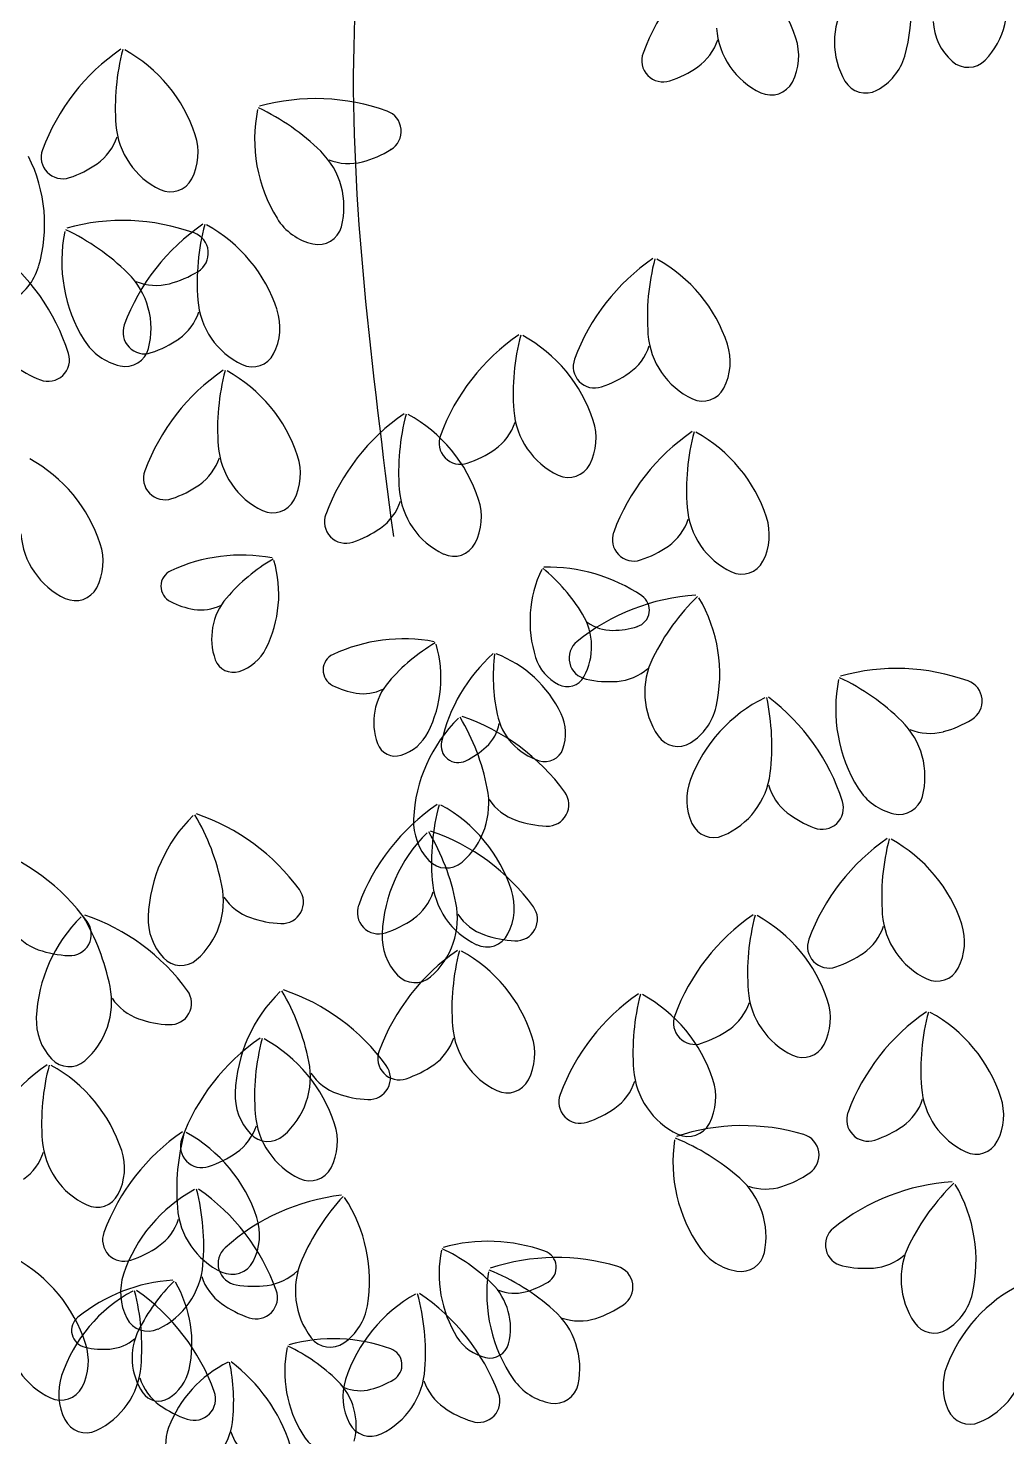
# Model space of a CAD drawing. Header units: millimetres. Extents: x 87938 to 265635, y 330093 to 434310.
# Drawn here: x 136862 to 137408, y 385687 to 386472 of the extents above; entities that cross this region are included whole.
import ezdxf

# ---------------------------------------------------------------- set-up
doc = ezdxf.new("R2010")
doc.units = ezdxf.units.MM

# ---------------------------------------------------------------- blocks, each defined once
blk = doc.blocks.new('A$C375B4AEE')
for centre, radius, start, end in [((8843.84, 4893.77), 117.21, 124.40991, 159.68568), ((8739.52, 4916.75), 83.66, 18.11828, 61.2661), ((8799.41, 4956.45), 83.66, 343.58128, 26.72913), ((8893.27, 4960.68), 43.37, 316.07316, 16.45177), ((8883.87, 4940.62), 43.37, 149.79322, 210.17162), ((8927.24, 4953.56), 31.77, 182.66365, 228.07889), ((8747.38, 4950.97), 29.57, 305.06742, 341.90734), ((8818.07, 4951.59), 43.37, 184.33018, 244.70865), ((8788.84, 4932.89), 31.77, 332.7028, 18.11842), ((8509.39, 4839.86), 117.21, 124.40991, 159.68568), ((8566.83, 4903.98), 126.82, 165.1974, 184.33018), ((8405.08, 4862.84), 83.66, 18.11828, 61.26609), ((8745.1, 4930.33), 11.93, 159.68544, 288.61527), ((8730.54, 4974.96), 58.87, 288.18029, 305.06755), ((8849.19, 4941.79), 31.77, 298.16592, 343.58138), ((8914.91, 4939.83), 13.32, 228.07898, 316.07332), ((8805.23, 4924.43), 13.32, 244.70849, 332.70271), ((8857.9, 4925.52), 13.32, 210.17138, 298.16605), ((8601.29, 4886.43), 83.66, 168.57019, 211.71798), ((8465.52, 4789.35), 126.82, 45.50611, 64.63896), ((8551.57, 4791.89), 117.21, 70.15065, 105.42637), ((8587.32, 4890.92), 11.93, 301.22092, 70.15068), ((8483.62, 4897.68), 43.37, 184.33018, 244.70865), ((8412.93, 4897.06), 29.57, 305.06741, 341.90733), ((8454.39, 4878.98), 31.77, 332.7028, 18.11842), ((8410.65, 4876.42), 11.93, 159.68544, 288.61526), ((8524, 4848.87), 43.37, 345.12777, 45.50616), ((8562.6, 4930.83), 58.87, 284.76883, 301.65603), ((8317.01, 4839.18), 83.66, 343.58128, 26.72913), ((8396.09, 4921.04), 58.87, 288.1803, 305.06755), ((8570.07, 4902.5), 29.57, 247.9291, 284.76879), ((8470.79, 4870.52), 13.32, 244.70849, 332.70271), ((8444.15, 4724.04), 117.21, 70.15066, 105.42638), ((8557.15, 4859.15), 31.77, 211.71802, 257.13344), ((8493.87, 4818.58), 83.66, 168.57019, 211.71798), ((8358.1, 4721.5), 126.82, 45.50611, 64.63896), ((8554.97, 4742.41), 117.21, 124.40991, 159.68568), ((8479.9, 4823.07), 11.93, 301.22092, 70.15068), ((8612.42, 4806.53), 126.82, 165.1974, 184.33018), ((8450.66, 4765.39), 83.66, 18.11828, 61.26609), ((8553.04, 4841.16), 13.32, 257.13344, 345.12771), ((8302.33, 4731.6), 117.21, 17.71173, 52.9875), ((8805.7, 4723.38), 117.21, 124.40991, 159.68568), ((8863.14, 4787.5), 126.82, 165.1974, 184.33018), ((8701.39, 4746.36), 83.66, 18.11828, 61.2661), ((8366.78, 4824.51), 31.77, 298.16592, 343.58138), ((8416.59, 4781.03), 43.37, 345.12777, 45.50616), ((8455.19, 4862.99), 58.87, 284.76883, 301.65603), ((8462.66, 4834.65), 29.57, 247.9291, 284.76879), ((8529.2, 4800.23), 43.37, 184.33018, 244.70865), ((8458.51, 4799.61), 29.57, 305.06741, 341.90733), ((8499.97, 4781.52), 31.77, 332.7028, 18.11842), ((8456.24, 4778.96), 11.93, 159.68544, 288.61526), ((8730.99, 4680.87), 117.21, 124.40991, 159.68568), ((8788.43, 4744.99), 126.82, 165.19739, 184.33018), ((8626.68, 4703.85), 83.66, 18.11828, 61.2661), ((8779.93, 4781.2), 43.37, 184.33018, 244.70865), ((8449.73, 4791.3), 31.77, 211.71802, 257.13341), ((8445.63, 4773.32), 13.32, 257.13336, 345.12771), ((8441.68, 4823.59), 58.87, 288.1803, 305.06755), ((8709.24, 4780.58), 29.57, 305.06742, 341.90734), ((8750.7, 4762.49), 31.77, 332.7028, 18.11842), ((8419.2, 4807.55), 58.87, 232.32992, 249.2171), ((8402.63, 4763.63), 11.93, 248.78218, 17.71163), ((8516.37, 4773.06), 13.32, 244.70849, 332.70271), ((8706.96, 4759.93), 11.93, 159.68545, 288.61526), ((8566.36, 4661.13), 117.21, 124.40991, 159.68568), ((8623.8, 4725.25), 126.82, 165.1974, 184.33018), ((8462.04, 4684.11), 83.66, 18.11828, 61.26609), ((8692.4, 4804.56), 58.87, 288.1803, 305.06754), ((8767.1, 4754.03), 13.32, 244.70851, 332.70271), ((8667.16, 4636.94), 117.21, 124.40991, 159.68568), ((8724.61, 4701.06), 126.82, 165.1974, 184.33018), ((8562.85, 4659.92), 83.66, 18.11828, 61.2661), ((8705.22, 4738.69), 43.37, 184.33018, 244.70865), ((8675.99, 4719.99), 31.77, 332.7028, 18.11842), ((8634.53, 4738.07), 29.57, 305.06743, 341.90734), ((8827.49, 4626.98), 117.21, 124.40991, 159.68568), ((8884.93, 4691.1), 126.82, 165.19739, 184.33018), ((8723.17, 4649.96), 83.66, 18.11828, 61.26609), ((8540.59, 4718.95), 43.37, 184.33018, 244.70865), ((8632.25, 4717.43), 11.93, 159.68545, 288.61526), ((8617.69, 4762.06), 58.87, 288.1803, 305.06754), ((8352.13, 4635.2), 83.66, 18.11828, 61.26609), ((8469.89, 4718.33), 29.57, 305.06741, 341.90733), ((8511.36, 4700.25), 31.77, 332.7028, 18.11842), ((8467.62, 4697.68), 11.93, 159.68544, 288.61526), ((8692.39, 4711.53), 13.32, 244.70851, 332.70271), ((8453.06, 4742.31), 58.87, 288.1803, 305.06755), ((8641.39, 4694.76), 43.37, 184.33018, 244.70865), ((8527.75, 4691.79), 13.32, 244.70849, 332.70271), ((8570.7, 4694.14), 29.57, 305.06743, 341.90734), ((8612.16, 4676.06), 31.77, 332.7028, 18.11842), ((8568.43, 4673.5), 11.93, 159.68544, 288.61526), ((8731.03, 4684.18), 29.57, 305.06743, 341.90734), ((8801.72, 4684.8), 43.37, 184.33018, 244.70865), ((8772.49, 4666.1), 31.77, 332.7028, 18.11842), ((8430.68, 4670.04), 43.37, 184.33018, 244.70865), ((8553.86, 4718.13), 58.87, 288.18029, 305.06755), ((8728.75, 4663.54), 11.93, 159.68545, 288.61526), ((8401.45, 4651.34), 31.77, 332.7028, 18.11842), ((8628.56, 4667.6), 13.32, 244.70849, 332.70271), ((8714.19, 4708.17), 58.87, 288.1803, 305.06754), ((8510.32, 4561.15), 93.77, 79.54263, 114.81837), ((8579.08, 4565.09), 101.45, 120.33006, 139.46287), ((8464.14, 4633.05), 66.93, 333.25103, 16.39882), ((8788.88, 4657.64), 13.32, 244.70851, 332.70272), ((8474.97, 4637.6), 9.54, 114.81854, 243.74813), ((8737.9, 4618.11), 66.93, 154.4733, 197.62105), ((8613.64, 4569.24), 101.45, 31.40914, 50.54195), ((8680.9, 4554.45), 93.77, 56.05367, 91.3294), ((8417.84, 4642.88), 13.32, 244.70849, 332.70271), ((8491.9, 4671.12), 47.1, 243.313, 260.20024), ((8528.34, 4608.48), 34.69, 139.46287, 199.84132), ((8770.85, 4515.63), 117.21, 93.63961, 128.91534), ((8727.93, 4624.32), 9.54, 287.12412, 56.05384), ((8853.01, 4541.34), 126.82, 134.42706, 153.55984), ((8692.98, 4588.75), 83.66, 347.34801, 30.49574), ((8487.91, 4648.02), 23.65, 260.2002, 297.03999), ((8670.62, 4604.03), 34.69, 331.03062, 31.40925), ((8716.81, 4636.66), 23.65, 233.83216, 270.67182), ((8716.54, 4660.1), 47.1, 270.67182, 287.55904), ((8600.63, 4514.52), 93.77, 79.54263, 114.81838), ((8669.39, 4518.46), 101.45, 120.33007, 139.46287), ((8554.45, 4586.42), 66.93, 333.25103, 16.39883), ((8704.71, 4597.56), 11.93, 128.91537, 257.84495), ((8505.73, 4600.32), 10.66, 199.84169, 287.83572), ((8501.21, 4614.37), 25.42, 287.8356, 333.25095), ((8565.28, 4590.97), 9.54, 114.81848, 243.74818), ((8713.14, 4530.37), 93.77, 131.9815, 167.25725), ((8751.93, 4587.27), 101.45, 172.76891, 191.90173), ((8627.99, 4537.6), 66.93, 25.68991, 68.83766), ((8698.34, 4605.54), 25.42, 197.62093, 243.03649), ((8778.29, 4578.5), 43.37, 153.55975, 213.93822), ((8717.23, 4614.13), 29.57, 274.29719, 311.13695), ((8875.13, 4474.6), 117.21, 70.15064, 105.42637), ((8582.21, 4624.49), 47.1, 243.313, 260.20023), ((8618.65, 4561.85), 34.69, 139.46286, 199.84132), ((8691.64, 4592.39), 10.66, 243.0366, 331.03106), ((8715.04, 4643.35), 58.87, 257.41, 274.29719), ((8924.86, 4569.14), 83.66, 168.5702, 211.71798), ((8789.09, 4472.06), 126.82, 45.50612, 64.63895), ((8910.88, 4573.64), 11.93, 301.22092, 70.15068), ((8578.22, 4601.39), 23.65, 260.20018, 297.03997), ((8838.57, 4500.38), 83.66, 116.13134, 159.27912), ((8678.84, 4548.82), 126.82, 353.06731, 12.2001), ((8733.31, 4482.16), 117.21, 17.71178, 52.98752), ((8595.5, 4454.07), 117.21, 36.00493, 71.28068), ((8686.61, 4573.5), 34.69, 191.90168, 252.2802), ((8665.4, 4555.59), 25.42, 340.27443, 25.68979), ((8743.61, 4577.38), 31.77, 301.93249, 347.34799), ((8689.72, 4504.4), 83.66, 134.4245, 177.57227), ((8522.86, 4500.27), 126.82, 11.36046, 30.49325), ((8630.61, 4565.56), 23.65, 312.63915, 349.4787), ((8847.57, 4531.59), 43.37, 345.12776, 45.50616), ((8893.64, 4585.21), 29.57, 247.92907, 284.76879), ((8886.17, 4613.55), 58.87, 284.76879, 301.65601), ((8596.04, 4553.69), 10.66, 199.84169, 287.83567), ((8591.52, 4567.74), 25.42, 287.83562, 333.25094), ((8630.98, 4548.95), 9.54, 167.25721, 296.18699), ((8753.36, 4561.72), 13.32, 213.9383, 301.93257), ((8614.73, 4582.81), 47.1, 295.75192, 312.63904), ((8679.29, 4550.61), 10.66, 252.28012, 340.27409), ((8761.68, 4538.75), 43.37, 292.68879, 353.06731), ((8790.03, 4518.74), 31.77, 159.27916, 204.69469), ((8832.27, 4534.92), 29.57, 195.49013, 232.32998), ((8604.68, 4516.7), 43.37, 310.98192, 11.36055), ((8672.9, 4535.22), 29.57, 213.78352, 250.62302), ((8680.67, 4515.96), 11.93, 267.07551, 36.0051), ((8833.61, 4514.19), 11.93, 248.78223, 17.71199), ((8880.72, 4541.86), 31.77, 211.71799, 257.13346), ((8876.61, 4523.88), 13.32, 257.13352, 345.1277), ((8541.92, 4450.14), 83.66, 134.4245, 177.57227), ((8375.06, 4446), 126.82, 11.36046, 30.49325), ((8447.7, 4399.81), 117.21, 36.00493, 71.28068), ((8685.48, 4419.42), 117.21, 124.40991, 159.68568), ((8742.92, 4483.54), 126.82, 165.1974, 184.33018), ((8581.16, 4442.4), 83.66, 18.11828, 61.2661), ((8850.18, 4558.12), 58.87, 232.32996, 249.21715), ((8637.87, 4506.6), 31.77, 177.5724, 222.98777), ((8682.62, 4562.87), 58.87, 250.6231, 267.51029), ((8773.27, 4511.03), 13.32, 204.69453, 292.68882), ((8672.24, 4440.56), 83.66, 134.4245, 177.57227), ((8505.38, 4436.42), 126.82, 11.36046, 30.49325), ((8578.02, 4390.23), 117.21, 36.00493, 71.28068), ((8936.2, 4400.39), 117.21, 124.40991, 159.68568), ((8993.64, 4464.51), 126.82, 165.1974, 184.33018), ((8831.89, 4423.37), 83.66, 18.11828, 61.2661), ((8329.57, 4381.95), 117.21, 36.00493, 71.28068), ((8624.38, 4494.02), 13.32, 222.98795, 310.982), ((8456.88, 4462.44), 43.37, 310.98192, 11.36055), ((8659.7, 4477.24), 43.37, 184.33018, 244.70865), ((8525.1, 4480.96), 29.57, 213.78352, 250.62302), ((8532.88, 4461.7), 11.93, 267.07551, 36.0051), ((8589.01, 4476.62), 29.57, 305.06743, 341.90734), ((8630.47, 4458.54), 31.77, 332.7028, 18.11842), ((8586.74, 4455.97), 11.93, 159.68544, 288.61526), ((8587.19, 4452.86), 43.37, 310.98192, 11.36055), ((8663.19, 4452.12), 11.93, 267.07551, 36.0051), ((8479.61, 4393.84), 83.66, 134.4245, 177.57227), ((8414.75, 4443.85), 11.93, 267.07551, 36.0051), ((8312.75, 4389.7), 126.82, 11.36046, 30.49325), ((8385.4, 4343.51), 117.21, 36.00493, 71.28068), ((8490.08, 4452.34), 31.77, 177.5724, 222.98777), ((8534.83, 4508.6), 58.87, 250.6231, 267.51029), ((8572.18, 4500.6), 58.87, 288.18029, 305.06755), ((8655.42, 4471.38), 29.57, 213.78352, 250.62302), ((8861.49, 4357.89), 117.21, 124.40991, 159.68568), ((8918.94, 4422.01), 126.82, 165.19739, 184.33018), ((8757.18, 4380.86), 83.66, 18.11828, 61.2661), ((8839.74, 4457.59), 29.57, 305.06743, 341.90734), ((8910.43, 4458.21), 43.37, 184.33018, 244.70865), ((8881.2, 4439.51), 31.77, 332.7028, 18.11842), ((8406.97, 4463.11), 29.57, 213.78352, 250.62302), ((8620.39, 4442.76), 31.77, 177.5724, 222.98777), ((8646.87, 4450.08), 13.32, 244.70851, 332.70271), ((8665.14, 4499.03), 58.87, 250.6231, 267.51029), ((8837.46, 4436.94), 11.93, 159.68544, 288.61526), ((8416.69, 4490.75), 58.87, 250.6231, 267.51029), ((8696.86, 4338.14), 117.21, 124.40991, 159.68568), ((8754.3, 4402.26), 126.82, 165.19739, 184.33018), ((8592.54, 4361.12), 83.66, 18.11828, 61.2661), ((8822.9, 4481.57), 58.87, 288.18029, 305.06755), ((8476.58, 4439.76), 13.32, 222.98795, 310.982), ((8897.6, 4431.05), 13.32, 244.70849, 332.70271), ((8606.9, 4430.18), 13.32, 222.98795, 310.982), ((8394.57, 4406.14), 43.37, 310.98192, 11.36055), ((8462.8, 4424.66), 29.57, 213.78352, 250.62302), ((8470.57, 4405.4), 11.93, 267.07551, 36.0051), ((8590.35, 4352.16), 83.66, 134.4245, 177.57227), ((8423.49, 4348.03), 126.82, 11.36046, 30.49325), ((8496.14, 4301.83), 117.21, 36.00493, 71.28068), ((8797.66, 4313.96), 117.21, 124.40991, 159.68568), ((8855.11, 4378.08), 126.82, 165.19739, 184.33018), ((8693.35, 4336.93), 83.66, 18.11828, 61.2661), ((8835.72, 4415.7), 43.37, 184.33018, 244.70865), ((8765.03, 4415.08), 29.57, 305.06743, 341.90734), ((8806.49, 4397), 31.77, 332.7028, 18.11842), ((8957.99, 4304), 117.21, 124.40991, 159.68568), ((9015.43, 4368.12), 126.82, 165.1974, 184.33018), ((8853.67, 4326.98), 83.66, 18.11828, 61.26609), ((8427.77, 4396.04), 31.77, 177.5724, 222.98777), ((8472.52, 4452.31), 58.87, 250.6231, 267.51029), ((8671.09, 4395.96), 43.37, 184.33018, 244.70865), ((8762.76, 4394.44), 11.93, 159.68544, 288.61526), ((8586.95, 4289.24), 117.21, 124.40993, 159.68564), ((8644.39, 4353.36), 126.82, 165.1974, 184.33018), ((8482.63, 4312.21), 83.66, 18.11828, 61.26609), ((8600.39, 4395.34), 29.57, 305.06743, 341.90734), ((8641.86, 4377.26), 31.77, 332.7028, 18.11842), ((8748.19, 4439.07), 58.87, 288.1803, 305.06754), ((8598.12, 4374.7), 11.93, 159.68544, 288.61526), ((8822.89, 4388.54), 13.32, 244.70849, 332.70271), ((8468.39, 4274.47), 117.21, 124.40993, 159.68564), ((8525.83, 4338.59), 126.82, 165.1974, 184.33018), ((8364.07, 4297.45), 83.66, 18.11828, 61.26609), ((8414.27, 4383.46), 13.32, 222.98795, 310.982), ((8505.31, 4364.46), 43.37, 310.98192, 11.36055), ((8581.31, 4363.72), 11.93, 267.07551, 36.0051), ((8583.56, 4419.33), 58.87, 288.18029, 305.06755), ((8573.54, 4382.99), 29.57, 213.78352, 250.62302), ((8658.25, 4368.8), 13.32, 244.70851, 332.70271), ((8701.2, 4371.15), 29.57, 305.06742, 341.90734), ((8771.89, 4371.78), 43.37, 184.33018, 244.70865), ((8742.66, 4353.07), 31.77, 332.7028, 18.11842), ((8538.51, 4354.36), 31.77, 177.5724, 222.98777), ((8583.26, 4410.63), 58.87, 250.6231, 267.51029), ((8698.93, 4350.51), 11.93, 159.68544, 288.61526), ((8932.22, 4361.82), 43.37, 184.33018, 244.70865), ((8684.37, 4395.14), 58.87, 288.1803, 305.06754), ((8861.53, 4361.19), 29.57, 305.06743, 341.90733), ((8902.99, 4343.11), 31.77, 332.7028, 18.11842), ((8561.18, 4347.05), 43.37, 184.33018, 244.70865), ((8531.95, 4328.35), 31.77, 332.7028, 18.11842), ((8759.06, 4344.61), 13.32, 244.70851, 332.70271), ((8859.25, 4340.55), 11.93, 159.68544, 288.61526), ((8543.6, 4237.13), 117.21, 124.40993, 159.68568), ((8601.04, 4301.24), 126.82, 165.1974, 184.33018), ((8488.21, 4325.79), 11.93, 159.68544, 288.61526), ((8439.29, 4260.1), 83.66, 18.11828, 61.26609), ((8490.49, 4346.43), 29.57, 305.06741, 341.90733), ((8525.01, 4341.78), 13.32, 222.98795, 310.982), ((8703.78, 4212.98), 126.82, 48.53354, 67.66636), ((8789.57, 4220.07), 117.21, 73.17809, 108.45381), ((8820.04, 4320.85), 11.93, 304.2488, 73.17804), ((8844.69, 4385.18), 58.87, 288.18029, 305.06755), ((8371.93, 4331.67), 29.57, 305.06741, 341.90733), ((8442.62, 4332.29), 43.37, 184.33018, 244.70861), ((8413.39, 4313.59), 31.77, 332.7028, 18.11842), ((8473.65, 4370.42), 58.87, 288.1803, 305.06755), ((8834.23, 4317.1), 83.66, 171.59762, 214.74545), ((8919.38, 4334.65), 13.32, 244.70849, 332.70271), ((8548.34, 4319.89), 13.32, 244.70853, 332.70271), ((8759.03, 4275.52), 43.37, 348.15504, 48.53349), ((8793.25, 4359.4), 58.87, 287.7962, 304.68349), ((8913.59, 4188.98), 117.21, 93.6396, 128.91534), ((8429.79, 4305.13), 13.32, 244.70864, 332.70271), ((8523.93, 4228), 83.66, 118.34458, 161.49232), ((8362.46, 4270.24), 126.82, 355.28049, 14.4133), ((8419.46, 4205.73), 117.21, 19.92497, 55.2007), ((8579.58, 4182.11), 117.21, 96.66705, 131.94275), ((8802.21, 4331.5), 29.57, 250.95655, 287.79628), ((8995.75, 4214.68), 126.82, 134.42703, 153.55984), ((8835.71, 4262.09), 83.66, 347.34796, 30.49579), ((8517.83, 4294.94), 43.37, 184.33018, 244.70861), ((8660.27, 4212.12), 126.82, 137.45448, 156.58727), ((8497.95, 4251), 83.66, 350.37544, 33.52323), ((8447.14, 4294.32), 29.57, 305.0675, 341.90719), ((8488.6, 4276.24), 31.77, 332.70293, 18.11829), ((8444.86, 4273.68), 11.93, 159.68581, 288.61526), ((8847.45, 4270.9), 11.93, 128.91536, 257.84494), ((8430.3, 4318.31), 58.87, 288.1803, 305.0675), ((8509.21, 4260.42), 11.93, 131.94253, 260.87217), ((8687.25, 4254.74), 66.93, 168.57024, 211.718), ((8578.63, 4177.07), 101.45, 45.50615, 64.63894), ((8647.47, 4179.11), 93.77, 70.15065, 105.42638), ((8676.07, 4258.33), 9.54, 301.22104, 70.15062), ((8791.59, 4287.53), 31.77, 214.7455, 260.16082), ((8921.02, 4251.84), 43.37, 153.55985, 213.93831), ((8343.94, 4190.03), 83.66, 18.11828, 61.26607), ((8445.62, 4263.37), 43.37, 294.90204, 355.28058), ((8505, 4267.78), 13.32, 244.70864, 332.70271), ((8583.69, 4245.27), 43.37, 156.58734, 216.96578), ((8685.89, 4146.64), 117.21, 73.17809, 108.45381), ((8788.44, 4269.35), 13.32, 260.16095, 348.15512), ((8857.77, 4316.69), 58.87, 257.40998, 274.29719), ((8859.97, 4287.47), 29.57, 274.29719, 311.13686), ((8478.11, 4157.65), 93.77, 93.63961, 128.91535), ((8474.73, 4244.47), 31.77, 161.49231, 206.90783), ((8516.31, 4262.27), 29.57, 197.70353, 234.54301), ((8520.84, 4277.63), 29.57, 277.32454, 314.16444), ((8730.55, 4243.68), 83.66, 171.59762, 214.74545), ((8600.09, 4139.56), 126.82, 48.53354, 67.66636), ((8716.36, 4247.42), 11.93, 304.2488, 73.17804), ((8489.45, 4171.5), 83.66, 118.34458, 161.49232), ((8327.98, 4213.74), 126.82, 355.28049, 14.4133), ((8384.98, 4149.23), 117.21, 19.92497, 55.2007), ((8543.84, 4178.22), 101.45, 134.42704, 153.55983), ((8415.81, 4216.14), 66.93, 347.34795, 30.49577), ((8517.1, 4306.7), 58.87, 260.43744, 277.3246), ((8518.45, 4241.61), 11.93, 250.99557, 19.92534), ((8648.01, 4170.45), 83.66, 119.15879, 162.30656), ((8485.95, 4210.39), 126.82, 356.09472, 15.22753), ((8543.86, 4146.7), 117.21, 20.7392, 56.01496), ((8625.42, 4224.7), 34.69, 345.12769, 45.50619), ((8662.27, 4267.6), 23.65, 247.92913, 284.76878), ((8656.3, 4290.26), 47.1, 284.76879, 301.65598), ((8981.3, 4173.72), 83.66, 116.13137, 159.27912), ((8886.34, 4250.72), 31.77, 301.93256, 347.34798), ((8533.31, 4286.14), 58.87, 234.54309, 251.43035), ((8549.11, 4242.33), 31.77, 304.95989, 350.3755), ((8689.57, 4285.97), 58.87, 287.7962, 304.68349), ((8425.2, 4223.19), 9.54, 128.91546, 257.84491), ((8458.27, 4236.12), 13.32, 206.90794, 294.90217), ((8655.35, 4202.09), 43.37, 348.15504, 48.53349), ((8698.52, 4258.07), 29.57, 250.95655, 287.79628), ((8896.1, 4235.07), 13.32, 213.93831, 301.93258), ((8422.49, 4224.87), 43.37, 184.33018, 244.70861), ((8484.06, 4207.95), 34.69, 153.55981, 213.93836), ((8393.26, 4206.17), 31.77, 332.70293, 18.11829), ((8433.46, 4259.83), 47.1, 257.40999, 274.29719), ((8435.21, 4236.45), 23.65, 274.29717, 311.13687), ((8601.31, 4200.46), 66.93, 168.57024, 211.718), ((8492.7, 4122.8), 101.45, 45.50615, 64.63894), ((8561.54, 4124.83), 93.77, 70.15065, 105.42638), ((8559.69, 4227.21), 13.32, 216.96576, 304.95995), ((8590.14, 4204.06), 9.54, 301.22103, 70.1506), ((8651.94, 4232.92), 25.42, 211.71796, 257.13344), ((8648.65, 4218.53), 10.66, 257.13345, 345.12753), ((8532.28, 4145.45), 66.93, 116.13136, 159.27917), ((8404.5, 4184.21), 101.45, 353.06726, 12.20006), ((8448.08, 4130.88), 93.77, 17.71176, 52.9875), ((8904.42, 4212.09), 43.37, 292.68879, 353.06731), ((8440.25, 4187.97), 31.77, 161.49231, 206.90783), ((8411.14, 4206.87), 43.37, 294.90204, 355.28058), ((8481.83, 4205.77), 29.57, 197.70353, 234.54301), ((8456.31, 4207.05), 25.42, 301.93255, 347.34792), ((8569.21, 4204.71), 43.37, 295.71619, 356.09465), ((8932.77, 4192.08), 31.77, 159.27916, 204.69456), ((8409.65, 4197.71), 13.32, 244.70864, 332.70271), ((8464.12, 4194.53), 10.66, 213.9382, 301.93252), ((8483.96, 4185.11), 11.93, 250.99557, 19.92534), ((8539.49, 4170.42), 34.69, 345.12769, 45.50618), ((8598.57, 4186.22), 31.77, 162.30647, 207.722), ((8576.34, 4213.32), 23.65, 247.92913, 284.76879), ((8570.37, 4235.99), 47.1, 284.76878, 301.65598), ((8639.9, 4204.61), 29.57, 198.51779, 235.3575), ((8687.91, 4214.1), 31.77, 214.7455, 260.16082), ((8684.76, 4195.93), 13.32, 260.16095, 348.15512), ((8281.82, 4086.97), 117.21, 19.92497, 55.2007), ((8498.83, 4229.64), 58.87, 234.54309, 251.43035), ((8642.33, 4183.98), 11.93, 251.80965, 20.73951), ((8423.79, 4179.62), 13.32, 206.90794, 294.90217), ((8656.56, 4228.72), 58.87, 235.35739, 252.24454), ((8916.01, 4184.37), 13.32, 204.69451, 292.68882), ((8493.46, 4160.14), 25.42, 159.27908, 204.6945), ((8470.78, 4176.15), 34.69, 292.68884, 353.06731), ((8527.25, 4173.08), 23.65, 195.49025, 232.32993), ((8566, 4178.64), 25.42, 211.71795, 257.13344), ((8582.24, 4177.64), 13.32, 207.72233, 295.71622)]:
    blk.add_arc(centre, radius, start, end)
for points in [[(9550.07, 5698.97), (9291.37, 5361.06), (9052.57, 5341.18), (8634.67, 5162.29), (8594.87, 4665.36)], [(7999.3, 4211.34), (7835.19, 4047.43), (7747.67, 4003.72), (7703.91, 3850.73), (7660.14, 3708.66), (7769.55, 3839.8), (7944.59, 3850.73), (8021.18, 3883.51), (8064.94, 4014.64), (8371.27, 4112.99), (8425.97, 4134.85)]]:
    blk.add_spline(points, degree=3)
blk.add_point((8593.5, 4880.72))

msp = doc.modelspace()

# ---------------------------------------------------------------- block references
msp.add_blockref('A$C375B4AEE', (128470.99, 381523.37))

doc.saveas('drawing.dxf')
